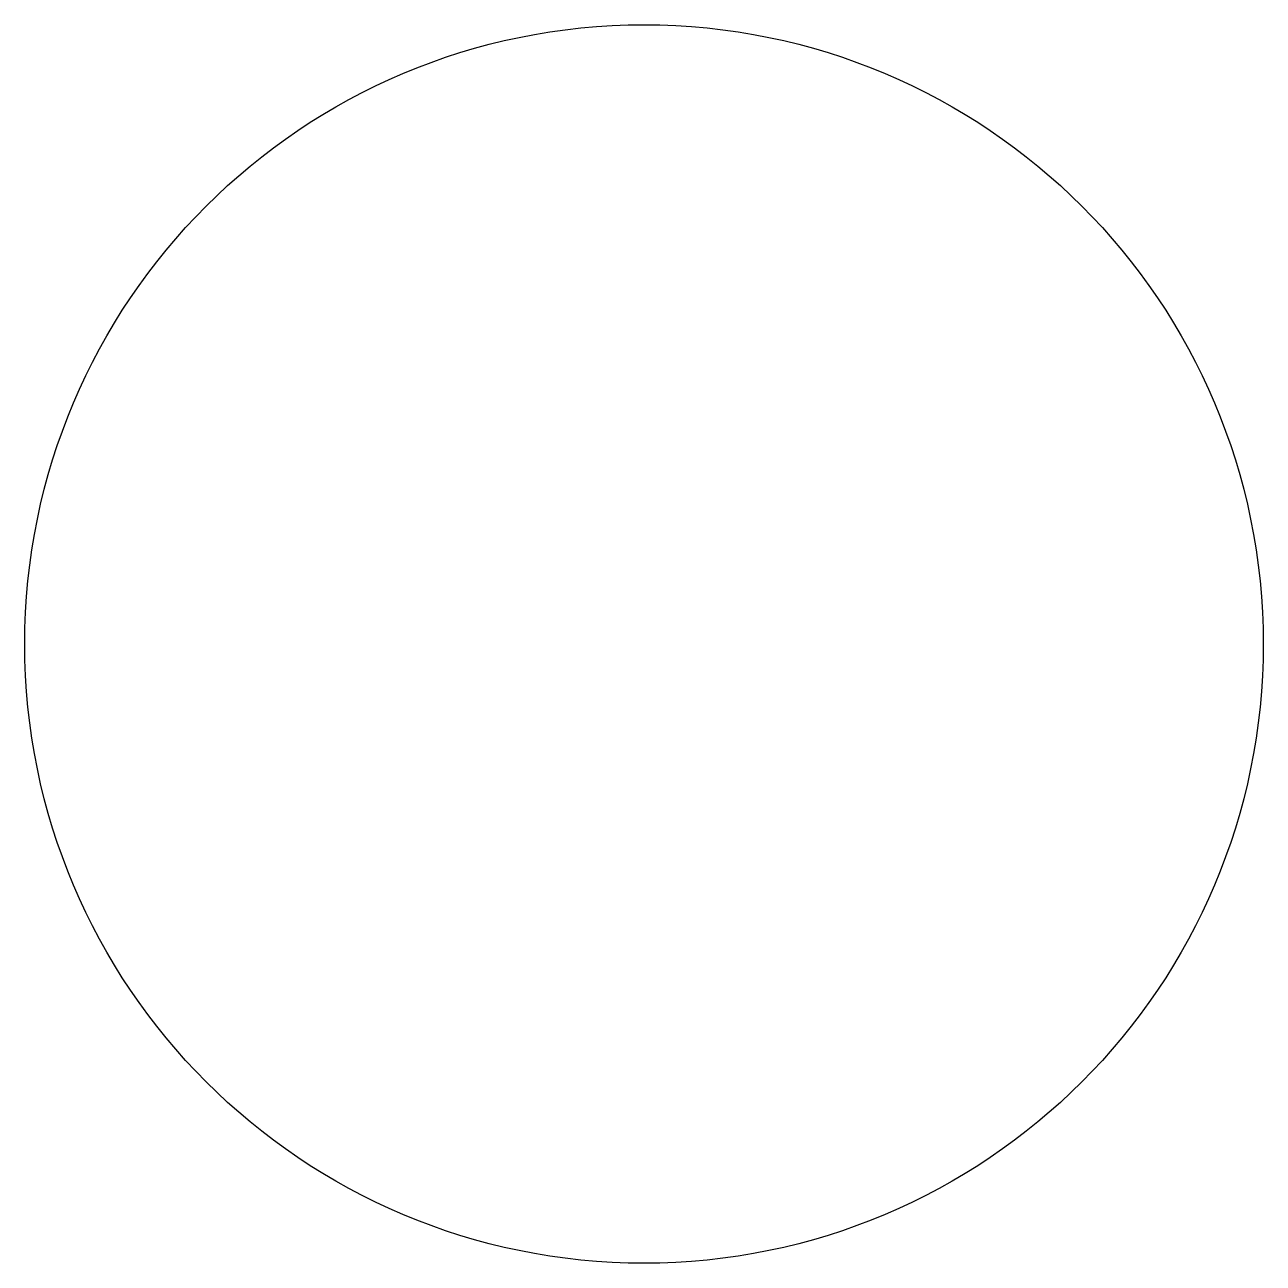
# Model space of a CAD drawing. Header units: millimetres. Extents: x -1 to 1, y -1 to 1.
import ezdxf

# ---------------------------------------------------------------- set-up
doc = ezdxf.new("R2010")
doc.units = ezdxf.units.MM

msp = doc.modelspace()

# ---------------------------------------------------------------- linework, layer by layer
for centre in [(0, 0), (0, 0, 5)]:
    msp.add_circle(centre, 1)

doc.saveas('drawing.dxf')
